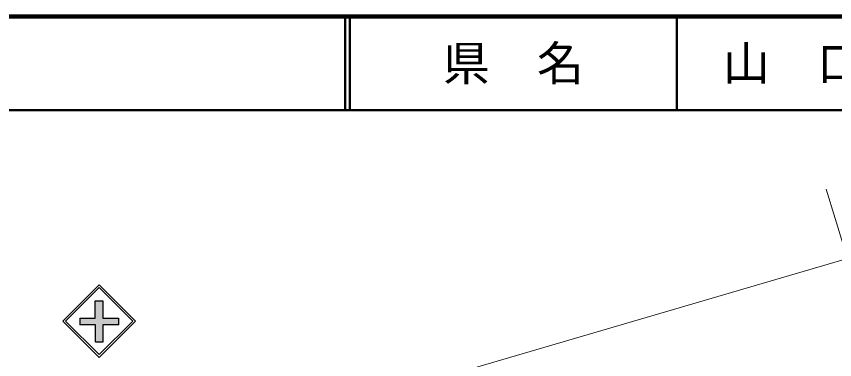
# Model space of a CAD drawing. Units: millimetres on the paper, enlarged 1000 times. Extents: x 40000 to 680000, y 20000 to 380000.
# Drawn here: x 262819 to 349756, y 343462 to 380000 of the extents above; entities that cross this region are included whole.
import ezdxf
from ezdxf.enums import TextEntityAlignment as Align

# ---------------------------------------------------------------- set-up
doc = ezdxf.new("R2010")
doc.units = ezdxf.units.MM
doc.header["$LTSCALE"] = 1000
for name, color, linetype, lineweight in [('M-BMK-SRVR', 3, 'Continuous', 13), ('M-STR-HTXT', 7, 'Continuous', 13), ('M-STR-STRC', 7, 'Continuous', 25), ('M-TTL', 2, 'Continuous', 140), ('M-TTL-LINE', 7, 'Continuous', 50)]:
    doc.layers.add(name, color=color, linetype=linetype, lineweight=lineweight)
doc.layers.add('M-TTL-TXT', color=7, linetype='Continuous')
doc.styles.add('ＭＳ ゴシック', font='')
doc.styles.get('ＭＳ ゴシック').set_extended_font_data('MS Gothic')

msp = doc.modelspace()

# ---------------------------------------------------------------- hatches: boundary and pattern name
at = {"layer": 'M-STR-STRC'}
msp.add_hatch(color=256, dxfattribs=at).paths.add_polyline_path([(272022, 345311), (272022, 347168), (273665, 347168), (273665, 347889), (272022, 347889), (272022, 349730), (271192, 349730), (271192, 347889), (269550, 347889), (269550, 347168), (271223, 347168), (271223, 345311)])

# ---------------------------------------------------------------- linework, layer by layer
at = {"layer": 'M-BMK-SRVR'}
msp.add_line((348849, 361606), (365736, 306363), dxfattribs=at)
at = {"layer": 'M-STR-HTXT'}
msp.add_line((351108, 354215), (283681, 334467), dxfattribs=at)
msp.add_arc((232818, 508132), 180960, 241.75354, 286.3241, dxfattribs=at)
at = {"layer": 'M-STR-STRC'}
for p, q in [((267752, 347566), (271613, 351427)), ((271613, 351427), (275474, 347566)), ((268049, 347566), (271613, 351130)), ((271613, 351130), (275177, 347566)), ((271192, 347889), (271192, 349730)), ((271192, 349730), (272022, 349730)), ((272022, 349730), (272022, 347889)), ((269550, 347889), (269550, 347168)), ((269550, 347889), (271192, 347889)), ((272022, 347889), (273665, 347889)), ((273665, 347889), (273665, 347168)), ((271613, 343706), (267752, 347566)), ((271613, 344003), (268049, 347566)), ((271223, 347168), (269550, 347168)), ((271223, 345311), (271223, 347168)), ((275474, 347566), (271613, 343706)), ((275177, 347566), (271613, 344003)), ((272022, 347168), (272022, 345311)), ((273696, 347168), (272022, 347168)), ((272022, 345311), (271223, 345311))]:
    msp.add_line(p, q, dxfattribs=at)
at = {"layer": 'M-TTL'}
msp.add_line((680000, 380000), (40000, 380000), dxfattribs=at)
at = {"layer": 'M-TTL-LINE'}
for p, q in [((297750, 380000), (297750, 370000)), ((298250, 380000), (298250, 370000)), ((333000, 380000), (333000, 370000)), ((40000, 370000), (680000, 370000))]:
    msp.add_line(p, q, dxfattribs=at)

# ---------------------------------------------------------------- texts
at = {"layer": 'M-TTL-TXT', "style": 'ＭＳ ゴシック'}
for s, p in [('県\u3000名', (315625, 375000)), ('山\u3000口\u3000県', (350375, 375000))]:
    msp.add_text(s, height=3666, dxfattribs=at).set_placement(p, align=Align.MIDDLE_CENTER)

doc.saveas('drawing.dxf')
